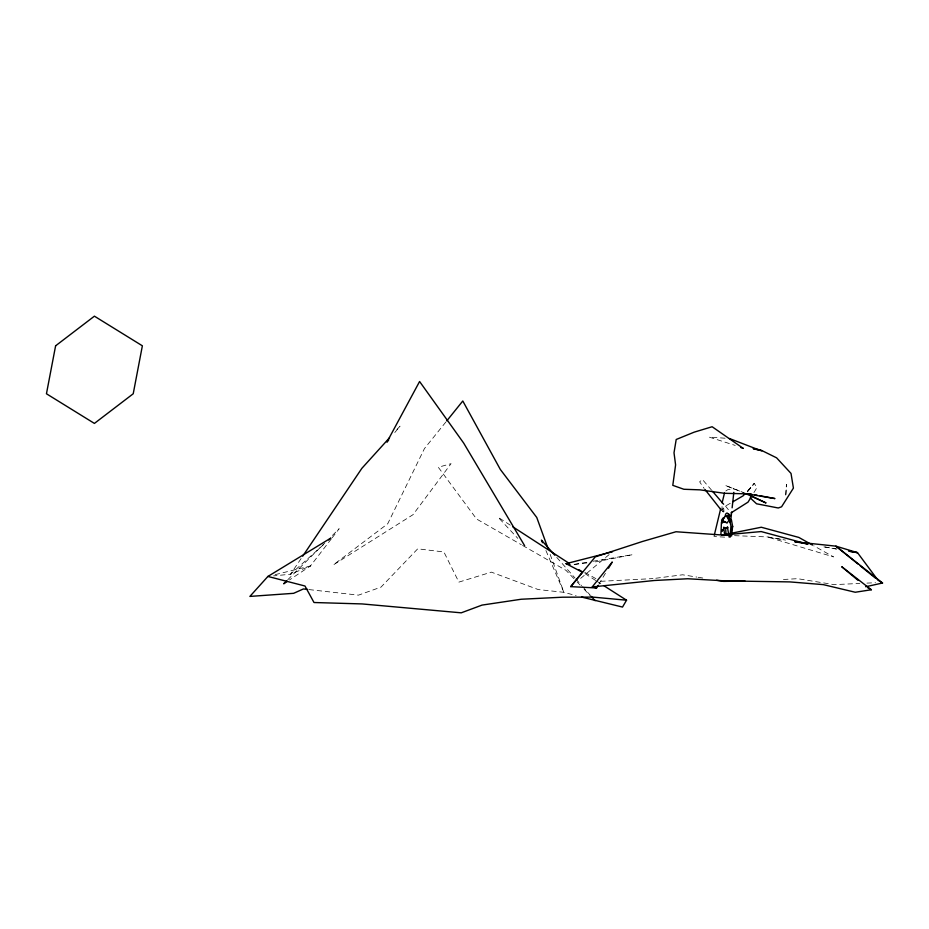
<?xml version="1.0" encoding="UTF-8"?>
<svg xmlns="http://www.w3.org/2000/svg" width="929" height="929" viewBox="0 0 929 929"><rect width="100%" height="100%" fill="white"/><g stroke="black" fill="none" stroke-linecap="round" stroke-linejoin="round"><path stroke-width="0.7" stroke-dasharray="4.64 3.48" d="M785.992 494.53L786.445 484.392L785.644 495.296M598.822 584.248L605.534 573.135M753.918 492.544L756.868 487.76L754.302 483.405L746.568 492.707M301.089 558.573L290.556 574.215L273.567 575.887M331.316 538.89L310.46 565.958L289.5 579.917M332.187 537.752L339.143 528.729L330.933 536.892M445.862 422.01L424.46 448.556L387.718 523.759L333.348 564.89L412.975 514.712L451.064 463.664L438.302 467.252L476.589 519.021L521.332 544.719M394.79 432.542L400.016 426.179L395.255 431.451M747.357 491.882L754.302 483.405L745.999 492.66M730.24 503.309L725.526 506.061L722.634 509.115L723.517 513.354M287.793 579.719L324.767 543.012M323.408 544.719L290.556 574.215L310.46 565.958L273.405 575.086M580.648 578.384L610.33 553.591M725.839 490.965L727.848 489.664L733.573 488.549L734.131 489.537M595.489 561.894L632.521 554.671L592.69 561.29M574.203 564.367L587.012 562.242M655.793 578.244L682.606 574.784L696.75 577.06M574.203 564.495L586.977 562.939M783.437 579.487L797.616 578.674L834.103 584.631L859.801 583.447M600.61 581.322L652.971 578.604M866.943 583.11L875.501 582.715M734.525 535.661L767.238 536.904L785.574 540.109M724.678 537.125L713.948 536.567M725.084 438.209L709.175 437.094L735.234 445.432M309.043 589.59L358.478 595.141L381.018 587.105L417.702 548.83L443.888 551.954L458.88 582.111L491.36 572.136L538.205 589.555L563.891 592.319L576.108 595.605M698.167 577.292L703.822 578.198M823.93 546.879L836.53 549.051M825.068 547.007L836.355 548.969M780.964 539.343L767.238 536.904L833.545 556.901L813.723 545.776M722.239 511.391L723.923 511.74L723.679 505.481M745.348 493.276L725.224 485.391L743.537 492.602M584.771 572.392L598.171 579.94M522.574 545.439L566.075 570.418L576.085 580.869M595.71 580.486L584.991 573.623M596.894 581.252L601.632 584.283M510.23 525.129L498.165 517.314L517.778 538.344M577.083 581.914L580.091 585.038M584.097 589.218L590.101 595.489M556.761 557.412L574.981 577.977M575.934 579.057L581.682 585.56M582.646 586.64L590.31 595.292M711.637 490.245L702.417 479.492L699.63 481.814L704.147 488.422M725.526 506.061L728.452 509.8M545.915 550.537L563.891 592.319L549.596 552.86M722.03 506.56L722.193 510.184"/><path stroke-width="1.39" d="M730.74 520.461L731.669 512.03M732.133 507.803L733.829 492.347M720.939 533.931L721.45 522.191L724.365 517.209L722.541 520.345L722.507 522.957L723.25 520.658M729.718 522.435L729.985 520.763M731.82 529.704L732.598 526.302L731.448 519.95L727.535 516.779M732.447 526.929L732.598 526.302L731.611 535.94L730.612 535.963L730.6 529.704M714.285 535.162L720.741 508.465M722.112 502.856L724.492 493.02M725.003 516.57L725.723 513.958L726.989 512.982L730.391 515.363L728.975 518.092M729.126 537.113L727.395 526.824L727.906 527.765L724.388 527.835L722.263 530.552M721.972 531.005L722.704 529.6L721.74 531.342M728.859 517.511L729.729 515.967L728.58 514.109L729.381 516.489L729.729 515.967M604.013 585.804L626.541 600.204L622.523 607.067L581.542 597.057M612.536 551.756L566.086 563.659L582.355 572.218L570.754 586.64L596.581 587.952L598.067 585.479M608.518 568.188L612.257 562.01L592.237 586.942L596.581 587.952M751.712 496.132L748.042 502.124L731.018 512.901M302.715 556.169L361.857 468.344L389.53 437.768M723.122 517.917L721.566 520.205L724.167 521.866M446.756 420.907L462.793 400.991L500.313 469.435L536.765 517.488L548.11 548.784M388.694 439.963L386.94 442.088L419.594 381.505L463.641 443.028L524.641 545.706M570.754 586.64L595.268 556.866L642.45 541.479L675.998 531.748L727.419 535.394M745.081 493.694L743.235 495.749L732.609 501.939M328.703 539.97L330.829 538.065L267.912 576.444L249.889 596.418L293.634 593.317L303.4 588.951L307.638 589.427M286.759 580.741L283.682 583.795L287.177 581.473M865.677 586.745L882.55 583.006L835.914 546.159L794.69 541.793M858.059 580.37L841.732 566.713L871.332 589.752L855.237 592.249L823.315 584.631L789.813 581.902L725.816 580.904L687.715 578.755L654.306 580.497L592.237 586.942M745.07 581.078L723.633 581.391L716.561 580.253M626.541 600.204L592.679 597.092L562.521 597.208L521.239 599.24L482.046 605.093L461.237 612.826L362.101 603.931L314.002 602.515L304.991 586.013L267.912 576.444M807.15 543.976L761.176 531.562L721.728 535.174L761.281 527.242L798.859 537.438L812.48 545.079M849.118 551.222L857.513 552.674L877.893 580.126L882.55 583.006M795.445 541.828L808.137 544.046M849.048 551.187L857.513 552.674L835.914 546.159L858.013 564.031M749.006 493.636L751.735 494.158M754.464 494.681L757.193 495.203M759.934 495.726L774.96 498.583L746.823 493.845L724.469 493.299L699.99 489.85L683.86 489.269L672.793 485.344L675.592 464.895L674.013 452.795L676.196 439.487L694.207 432.148L712.137 426.736L743.316 448.428L740.622 447.43M566.086 563.659L570.046 564.542M723.494 527.289L726.269 527.951M758.099 449.984L753.175 448.637L760.746 450.008L776.598 457.834L791.02 473.43L793.412 488.108L781.579 506.793L778.247 507.989L756.543 503.785L750.202 497.863M727.384 516.942L728.626 517.383M725.897 522.121L723.633 521.308L727.001 523.073L729.021 520.286L728.684 517.976M724.492 527.66L726.478 528.392M729.428 438.511L761.792 450.995M746.033 493.752L766.053 502.949L750.562 495.633M867.941 587.952L871.332 589.752M512.634 526.697L569.314 563.45M578.964 569.709L582.576 572.055M860.219 565.819L875.687 578.337M554.845 555.252L541.421 540.097L542.548 542.71M591.274 596.383L595.106 600.703M712.555 491.325L723.621 504.238M721.38 510.288L704.995 489.513M727.604 518.277L729.195 520.356M729.567 520.031L730.926 525.86L730.206 537.136M723.912 529.449L724.69 534.93L726.014 534.941L725.735 529.402M55.612 345.809L46.45 393.768L94.41 423.415L133.219 393.768L142.369 345.809L94.41 316.174L55.612 345.809M728.696 515.038L726.408 516.791L725.619 516.466L728.696 515.038"/></g></svg>
